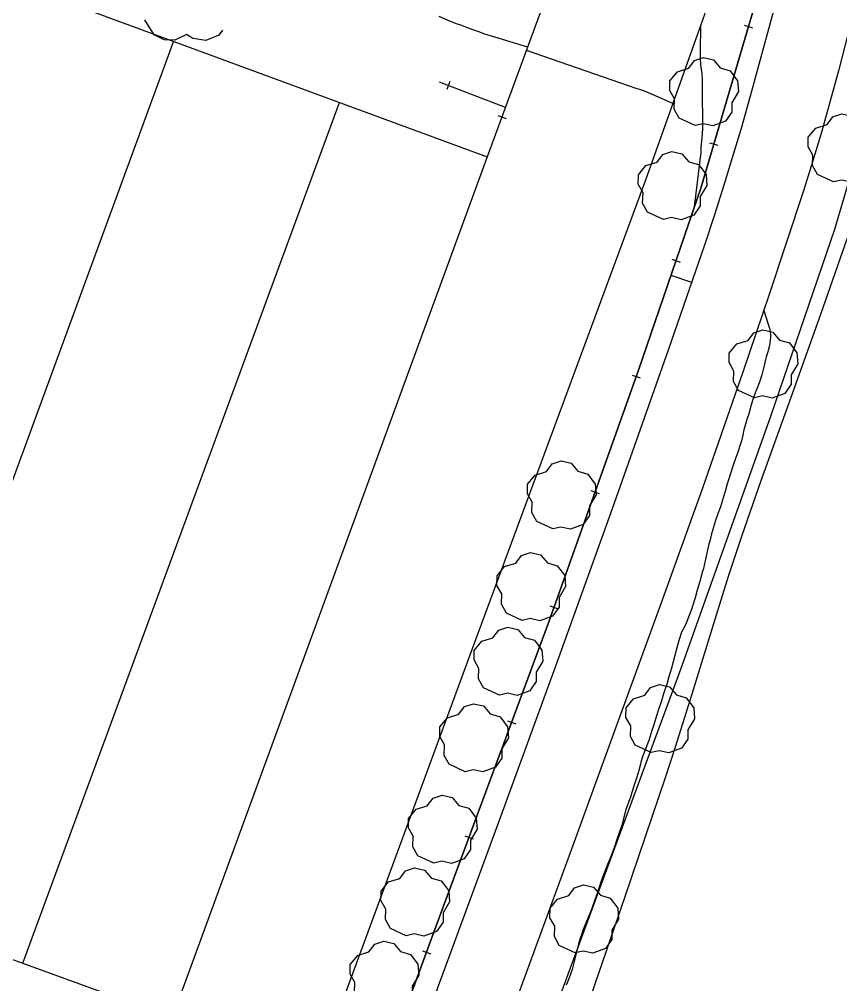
# Model space of a CAD drawing. Extents: x 483350 to 484165, y 4631134 to 4631561.
# Drawn here: x 483857.8 to 483904.7, y 4631284.9 to 4631340 of the extents above; entities that cross this region are included whole.
import ezdxf

# ---------------------------------------------------------------- set-up
doc = ezdxf.new("R2010")
doc.units = 0
doc.header["$MEASUREMENT"] = 0
for name, color, linetype, plot in [('1000_corbes', 35, 'Continuous', False), ('1000_corbes mestres', 37, 'Continuous', False), ('_arees', 31, 'Continuous', False)]:
    doc.layers.add(name, color=color, linetype=linetype, plot=plot)
doc.layers.add('_POUM POLIGON', color=5, linetype='Continuous', lineweight=30)
for name, color, linetype in [('camins', 252, 'Continuous'), ('edificació', 252, 'Continuous'), ('illes', 252, 'Continuous'), ('parcel.les', 252, 'Continuous'), ('voreres', 252, 'Continuous')]:
    doc.layers.add(name, color=color, linetype=linetype)
doc.layers.add('vegetació_ boscos', color=7, linetype='Continuous', true_color=0x8bb078)
doc.layers.add('vegetació_arbres', color=7, linetype='Continuous', true_color=0x8bb078)

msp = doc.modelspace()

# ---------------------------------------------------------------- linework, layer by layer
at = {"layer": '1000_corbes', "flags": 128}
for points in [[(483886.873, 4631338.427), (483884.367, 4631339.194), (483884.131, 4631339.272), (483883.745, 4631339.414), (483883.045, 4631339.671), (483882.804, 4631339.759), (483882.47, 4631339.887), (483881.815, 4631340.179)], [(483886.873, 4631338.427), (483884.367, 4631339.194), (483884.131, 4631339.272), (483883.745, 4631339.414), (483883.045, 4631339.671), (483882.804, 4631339.759), (483882.47, 4631339.887), (483881.815, 4631340.179)], [(483895.162, 4631335.202), (483894.039, 4631335.693), (483893.631, 4631335.871), (483893.335, 4631335.984), (483893.058, 4631336.065), (483892.633, 4631336.205), (483886.803, 4631338.238)], [(483895.162, 4631335.202), (483894.039, 4631335.693), (483893.631, 4631335.871), (483893.335, 4631335.984), (483893.058, 4631336.065), (483892.633, 4631336.205), (483886.803, 4631338.238)]]:
    msp.add_lwpolyline(points, dxfattribs=at)
at = {"layer": '1000_corbes mestres', "flags": 128}
for points in [[(483896.39, 4631329.301), (483896.765, 4631332.282), (483896.77, 4631332.369), (483896.783, 4631332.709), (483896.811, 4631333.053), (483896.852, 4631333.473), (483896.867, 4631333.788), (483896.871, 4631333.871), (483896.874, 4631334.256), (483896.866, 4631334.863), (483896.862, 4631335.05), (483896.863, 4631335.533), (483896.861, 4631336.14), (483896.861, 4631336.227), (483896.855, 4631336.537), (483896.828, 4631336.913), (483896.784, 4631337.289), (483896.765, 4631337.438), (483896.735, 4631337.805), (483896.735, 4631338.143), (483896.762, 4631339.695)], [(483896.39, 4631329.301), (483896.765, 4631332.282), (483896.77, 4631332.369), (483896.783, 4631332.709), (483896.811, 4631333.053), (483896.852, 4631333.473), (483896.867, 4631333.788), (483896.871, 4631333.871), (483896.874, 4631334.256), (483896.866, 4631334.863), (483896.862, 4631335.05), (483896.863, 4631335.533), (483896.861, 4631336.14), (483896.861, 4631336.227), (483896.855, 4631336.537), (483896.828, 4631336.913), (483896.784, 4631337.289), (483896.765, 4631337.438), (483896.735, 4631337.805), (483896.735, 4631338.143), (483896.762, 4631339.695)], [(483895.051, 4631325.392), (483896.234, 4631324.999)], [(483895.051, 4631325.392), (483896.234, 4631324.999)], [(483900.352, 4631323.387), (483900.698, 4631322.291), (483900.734, 4631321.987), (483900.731, 4631321.834), (483900.682, 4631321.388), (483900.583, 4631321.028), (483900.491, 4631320.728), (483900.453, 4631320.572), (483900.379, 4631320.242), (483900.236, 4631319.709), (483900.119, 4631319.341), (483899.915, 4631318.809), (483899.749, 4631318.355), (483899.642, 4631317.983), (483899.496, 4631317.48), (483899.39, 4631317.158), (483899.269, 4631316.761), (483899.218, 4631316.562), (483899.148, 4631316.251), (483899.074, 4631315.935), (483898.833, 4631315.181), (483898.765, 4631314.979), (483898.595, 4631314.483), (483898.349, 4631313.773), (483898.262, 4631313.47), (483898.143, 4631313.049), (483898.051, 4631312.728), (483897.878, 4631312.165), (483897.751, 4631311.817), (483897.597, 4631311.377), (483897.377, 4631310.622), (483897.285, 4631310.277), (483897.222, 4631310.041), (483897.082, 4631309.451), (483896.902, 4631308.633), (483896.84, 4631308.412), (483896.694, 4631307.908), (483896.549, 4631307.407), (483896.427, 4631306.975), (483896.394, 4631306.862), (483896.22, 4631306.303), (483895.915, 4631305.52), (483895.822, 4631305.318), (483895.652, 4631305), (483895.529, 4631304.589), (483895.394, 4631304.119), (483895.188, 4631303.319), (483895.075, 4631302.942), (483894.94, 4631302.455), (483894.828, 4631302.091), (483894.636, 4631301.483), (483894.532, 4631301.143), (483894.495, 4631301.034), (483894.306, 4631300.48), (483894.029, 4631299.602), (483893.968, 4631299.382), (483893.796, 4631298.826), (483893.442, 4631297.937), (483893.338, 4631297.582), (483893.304, 4631297.464), (483893.21, 4631297.096), (483893.098, 4631296.715), (483892.936, 4631296.215), (483892.821, 4631295.845), (483892.735, 4631295.586), (483892.485, 4631294.877), (483892.239, 4631293.977), (483892.12, 4631293.599), (483891.946, 4631293.104), (483891.828, 4631292.748), (483891.603, 4631292.125), (483891.425, 4631291.727), (483891.23, 4631291.239), (483891.112, 4631290.898), (483890.955, 4631290.434), (483890.831, 4631290.069), (483890.705, 4631289.709), (483890.531, 4631289.222), (483890.379, 4631288.835), (483890.047, 4631288.027), (483889.957, 4631287.772), (483889.836, 4631287.389), (483889.695, 4631286.877), (483889.513, 4631286.116), (483889.404, 4631285.732), (483889.214, 4631285.201), (483889.069, 4631284.833)], [(483900.352, 4631323.387), (483900.698, 4631322.291), (483900.734, 4631321.987), (483900.731, 4631321.834), (483900.682, 4631321.388), (483900.583, 4631321.028), (483900.491, 4631320.728), (483900.453, 4631320.572), (483900.379, 4631320.242), (483900.236, 4631319.709), (483900.119, 4631319.341), (483899.915, 4631318.809), (483899.749, 4631318.355), (483899.642, 4631317.983), (483899.496, 4631317.48), (483899.39, 4631317.158), (483899.269, 4631316.761), (483899.218, 4631316.562), (483899.148, 4631316.251), (483899.074, 4631315.935), (483898.833, 4631315.181), (483898.765, 4631314.979), (483898.595, 4631314.483), (483898.349, 4631313.773), (483898.262, 4631313.47), (483898.143, 4631313.049), (483898.051, 4631312.728), (483897.878, 4631312.165), (483897.751, 4631311.817), (483897.597, 4631311.377), (483897.377, 4631310.622), (483897.285, 4631310.277), (483897.222, 4631310.041), (483897.082, 4631309.451), (483896.902, 4631308.633), (483896.84, 4631308.412), (483896.694, 4631307.908), (483896.549, 4631307.407), (483896.427, 4631306.975), (483896.394, 4631306.862), (483896.22, 4631306.303), (483895.915, 4631305.52), (483895.822, 4631305.318), (483895.652, 4631305), (483895.529, 4631304.589), (483895.394, 4631304.119), (483895.188, 4631303.319), (483895.075, 4631302.942), (483894.94, 4631302.455), (483894.828, 4631302.091), (483894.636, 4631301.483), (483894.532, 4631301.143), (483894.495, 4631301.034), (483894.306, 4631300.48), (483894.029, 4631299.602), (483893.968, 4631299.382), (483893.796, 4631298.826), (483893.442, 4631297.937), (483893.338, 4631297.582), (483893.304, 4631297.464), (483893.21, 4631297.096), (483893.098, 4631296.715), (483892.936, 4631296.215), (483892.821, 4631295.845), (483892.735, 4631295.586), (483892.485, 4631294.877), (483892.239, 4631293.977), (483892.12, 4631293.599), (483891.946, 4631293.104), (483891.828, 4631292.748), (483891.603, 4631292.125), (483891.425, 4631291.727), (483891.23, 4631291.239), (483891.112, 4631290.898), (483890.955, 4631290.434), (483890.831, 4631290.069), (483890.705, 4631289.709), (483890.531, 4631289.222), (483890.379, 4631288.835), (483890.047, 4631288.027), (483889.957, 4631287.772), (483889.836, 4631287.389), (483889.695, 4631286.877), (483889.513, 4631286.116), (483889.404, 4631285.732), (483889.214, 4631285.201), (483889.069, 4631284.833)]]:
    msp.add_lwpolyline(points, dxfattribs=at)
at = {"layer": '_arees'}
msp.add_lwpolyline([(483915.658, 4631349.384, 0.69425), (483910.072, 4631348.755), (483907.632, 4631338.992), (483904.401, 4631328.001), (483900.746, 4631317.33), (483895.601, 4631302.873), (483889.156, 4631285.455), (483884.569, 4631273.002), (483883.637, 4631270.478), (483905.909, 4631271.528), (483932.439, 4631272.779), (483953.983, 4631273.794)], format="xyb", close=True, dxfattribs=at)
at = {"layer": '_POUM POLIGON', "linetype": 'Continuous'}
for points in [[(483884.973, 4631408.967), (483901.241, 4631373.773), (483901.872, 4631372.409), (483904.345, 4631358.834), (483899.91, 4631341.091), (483896.775, 4631330.426), (483893.193, 4631319.967), (483888.081, 4631305.602), (483881.651, 4631288.226), (483877.062, 4631275.767), (483871.51, 4631260.727), (483867.313, 4631249.22)], [(483910.072, 4631348.755), (483907.632, 4631338.992), (483904.401, 4631328.001), (483900.746, 4631317.33), (483895.601, 4631302.873), (483889.156, 4631285.455), (483884.569, 4631273.002), (483879.02, 4631257.971), (483874.82, 4631246.455)]]:
    msp.add_lwpolyline(points, dxfattribs=at)
at = {"layer": 'camins', "flags": 128}
msp.add_lwpolyline([(483890.095, 4631283.083), (483892.445, 4631289.91), (483894.754, 4631296.752), (483895.316, 4631298.464), (483896.26, 4631301.474), (483897.645, 4631305.997), (483898.357, 4631308.253), (483899.1, 4631310.498), (483900.208, 4631313.676), (483901.915, 4631318.426), (483903.619, 4631323.178), (483905.129, 4631327.526)], dxfattribs=at)
msp.add_lwpolyline([(483890.095, 4631283.083), (483892.445, 4631289.91), (483894.754, 4631296.752), (483895.316, 4631298.464), (483896.26, 4631301.474), (483897.645, 4631305.997), (483898.357, 4631308.253), (483899.1, 4631310.498), (483900.208, 4631313.676), (483901.915, 4631318.426), (483903.619, 4631323.178), (483905.129, 4631327.526)], dxfattribs=at)
at = {"layer": 'edificació', "flags": 128}
for points in [[(483842.724, 4631336.463), (483842.982, 4631336.364), (483846.581, 4631346.16), (483884.566, 4631332.149)], [(483842.724, 4631336.463), (483842.982, 4631336.364), (483846.581, 4631346.16), (483884.566, 4631332.149)], [(483866.647, 4631338.758), (483848.583, 4631289.528)], [(483866.647, 4631338.758), (483848.583, 4631289.528)], [(483858.033, 4631286.093), (483876.132, 4631335.26)], [(483858.033, 4631286.093), (483876.132, 4631335.26)], [(483884.566, 4631332.149), (483866.573, 4631282.989), (483866.975, 4631282.843), (483862.661, 4631271.239), (483857.311, 4631273.274), (483858.481, 4631276.691), (483842.602, 4631282.684)], [(483884.566, 4631332.149), (483866.573, 4631282.989), (483866.975, 4631282.843), (483862.661, 4631271.239), (483857.311, 4631273.274), (483858.481, 4631276.691), (483842.602, 4631282.684)], [(483842.623, 4631291.695), (483866.573, 4631282.989)], [(483842.623, 4631291.695), (483866.573, 4631282.989)]]:
    msp.add_lwpolyline(points, dxfattribs=at)
at = {"layer": 'illes', "flags": 128}
msp.add_lwpolyline([(483842.568, 4631267.58), (483863.379, 4631252.139), (483867.313, 4631249.22), (483871.51, 4631260.727), (483877.062, 4631275.767), (483881.651, 4631288.226), (483888.081, 4631305.602), (483893.193, 4631319.967), (483896.775, 4631330.426), (483899.91, 4631341.091), (483903.777, 4631356.563), (483904.354, 4631358.782), (483901.872, 4631372.409), (483884.973, 4631408.967), (483881.889, 4631409.406), (483866.665, 4631391.414), (483864.861, 4631389.282), (483842.787, 4631364.125)], dxfattribs=at)
msp.add_lwpolyline([(483842.568, 4631267.58), (483863.379, 4631252.139), (483867.313, 4631249.22), (483871.51, 4631260.727), (483877.062, 4631275.767), (483881.651, 4631288.226), (483888.081, 4631305.602), (483893.193, 4631319.967), (483896.775, 4631330.426), (483899.91, 4631341.091), (483903.777, 4631356.563), (483904.354, 4631358.782), (483901.872, 4631372.409), (483884.973, 4631408.967), (483881.889, 4631409.406), (483866.665, 4631391.414), (483864.861, 4631389.282), (483842.787, 4631364.125)], dxfattribs=at)
at = {"layer": 'parcel.les', "flags": 128}
for points in [[(483893.853, 4631357.425), (483884.566, 4631332.149)], [(483893.853, 4631357.425), (483884.566, 4631332.149)], [(483903.777, 4631356.563), (483899.91, 4631341.091), (483896.775, 4631330.426), (483893.193, 4631319.967), (483888.081, 4631305.602), (483881.651, 4631288.226), (483877.062, 4631275.767), (483871.51, 4631260.727), (483867.313, 4631249.22), (483863.379, 4631252.139)], [(483903.777, 4631356.563), (483899.91, 4631341.091), (483896.775, 4631330.426), (483893.193, 4631319.967), (483888.081, 4631305.602), (483881.651, 4631288.226), (483877.062, 4631275.767), (483871.51, 4631260.727), (483867.313, 4631249.22), (483863.379, 4631252.139)], [(483866.512, 4631257.407), (483874.013, 4631277.703), (483883.726, 4631304.08), (483893.611, 4631330.846), (483902.028, 4631354.486)], [(483866.512, 4631257.407), (483874.013, 4631277.703), (483883.726, 4631304.08), (483893.611, 4631330.846), (483902.028, 4631354.486)], [(483899.232, 4631339.672), (483899.712, 4631339.531)], [(483899.232, 4631339.672), (483899.712, 4631339.531)], [(483885.608, 4631334.986), (483881.834, 4631336.429)], [(483885.608, 4631334.986), (483881.834, 4631336.429)], [(483882.428, 4631336.469), (483882.25, 4631336.002)], [(483882.428, 4631336.469), (483882.25, 4631336.002)], [(483885.169, 4631334.514), (483885.638, 4631334.342)], [(483885.169, 4631334.514), (483885.638, 4631334.342)], [(483897.258, 4631332.957), (483897.738, 4631332.816)], [(483897.258, 4631332.957), (483897.738, 4631332.816)], [(483895.101, 4631326.31), (483895.574, 4631326.148)], [(483895.101, 4631326.31), (483895.574, 4631326.148)], [(483892.83, 4631319.692), (483893.301, 4631319.525)], [(483892.83, 4631319.692), (483893.301, 4631319.525)], [(483890.483, 4631313.098), (483890.954, 4631312.93)], [(483890.483, 4631313.098), (483890.954, 4631312.93)], [(483888.136, 4631306.503), (483888.607, 4631306.335)], [(483888.136, 4631306.503), (483888.607, 4631306.335)], [(483885.718, 4631299.937), (483886.187, 4631299.763)], [(483885.718, 4631299.937), (483886.187, 4631299.763)], [(483883.289, 4631293.372), (483883.758, 4631293.199)], [(483883.289, 4631293.372), (483883.758, 4631293.199)], [(483880.862, 4631286.806), (483881.331, 4631286.633)], [(483880.862, 4631286.806), (483881.331, 4631286.633)]]:
    msp.add_lwpolyline(points, dxfattribs=at)
at = {"layer": 'vegetació_ boscos', "flags": 128}
msp.add_lwpolyline([(483869.447, 4631339.396), (483869.231, 4631339.11), (483868.5, 4631338.804), (483867.749, 4631338.925), (483867.393, 4631339.155), (483866.723, 4631338.829), (483866.112, 4631338.846), (483865.549, 4631339.125), (483865.005, 4631339.991)], dxfattribs=at)
msp.add_lwpolyline([(483869.447, 4631339.396), (483869.231, 4631339.11), (483868.5, 4631338.804), (483867.749, 4631338.925), (483867.393, 4631339.155), (483866.723, 4631338.829), (483866.112, 4631338.846), (483865.549, 4631339.125), (483865.005, 4631339.991)], dxfattribs=at)
at = {"layer": 'vegetació_arbres', "flags": 128}
for points in [[(483896.43, 4631333.942), (483895.522, 4631334.366), (483895.24, 4631334.874), (483895.262, 4631335.472), (483894.986, 4631335.952), (483894.994, 4631336.5), (483895.426, 4631337.022), (483896.066, 4631337.22), (483896.394, 4631337.66), (483896.91, 4631337.826), (483897.478, 4631337.696), (483897.87, 4631337.242), (483898.432, 4631337.076), (483898.858, 4631336.508), (483898.906, 4631335.882), (483898.53, 4631335.252), (483898.53, 4631334.716), (483898.166, 4631334.196), (483897.442, 4631333.928), (483896.888, 4631334.052), (483896.43, 4631333.942)], [(483896.43, 4631333.942), (483895.522, 4631334.366), (483895.24, 4631334.874), (483895.262, 4631335.472), (483894.986, 4631335.952), (483894.994, 4631336.5), (483895.426, 4631337.022), (483896.066, 4631337.22), (483896.394, 4631337.66), (483896.91, 4631337.826), (483897.478, 4631337.696), (483897.87, 4631337.242), (483898.432, 4631337.076), (483898.858, 4631336.508), (483898.906, 4631335.882), (483898.53, 4631335.252), (483898.53, 4631334.716), (483898.166, 4631334.196), (483897.442, 4631333.928), (483896.888, 4631334.052), (483896.43, 4631333.942)], [(483904.331, 4631330.725), (483903.423, 4631331.149), (483903.141, 4631331.657), (483903.163, 4631332.255), (483902.887, 4631332.735), (483902.895, 4631333.283), (483903.327, 4631333.805), (483903.967, 4631334.003), (483904.295, 4631334.443), (483904.811, 4631334.609), (483905.379, 4631334.479), (483905.771, 4631334.025), (483906.333, 4631333.859), (483906.759, 4631333.291), (483906.807, 4631332.665), (483906.431, 4631332.035), (483906.431, 4631331.499), (483906.067, 4631330.979), (483905.343, 4631330.711), (483904.789, 4631330.835), (483904.331, 4631330.725)], [(483904.331, 4631330.725), (483903.423, 4631331.149), (483903.141, 4631331.657), (483903.163, 4631332.255), (483902.887, 4631332.735), (483902.895, 4631333.283), (483903.327, 4631333.805), (483903.967, 4631334.003), (483904.295, 4631334.443), (483904.811, 4631334.609), (483905.379, 4631334.479), (483905.771, 4631334.025), (483906.333, 4631333.859), (483906.759, 4631333.291), (483906.807, 4631332.665), (483906.431, 4631332.035), (483906.431, 4631331.499), (483906.067, 4631330.979), (483905.343, 4631330.711), (483904.789, 4631330.835), (483904.331, 4631330.725)], [(483894.627, 4631328.579), (483893.719, 4631329.003), (483893.437, 4631329.511), (483893.459, 4631330.109), (483893.183, 4631330.589), (483893.191, 4631331.137), (483893.623, 4631331.659), (483894.263, 4631331.857), (483894.591, 4631332.297), (483895.107, 4631332.463), (483895.675, 4631332.333), (483896.067, 4631331.879), (483896.629, 4631331.713), (483897.055, 4631331.145), (483897.103, 4631330.519), (483896.727, 4631329.889), (483896.727, 4631329.353), (483896.363, 4631328.833), (483895.639, 4631328.565), (483895.085, 4631328.689), (483894.627, 4631328.579)], [(483894.627, 4631328.579), (483893.719, 4631329.003), (483893.437, 4631329.511), (483893.459, 4631330.109), (483893.183, 4631330.589), (483893.191, 4631331.137), (483893.623, 4631331.659), (483894.263, 4631331.857), (483894.591, 4631332.297), (483895.107, 4631332.463), (483895.675, 4631332.333), (483896.067, 4631331.879), (483896.629, 4631331.713), (483897.055, 4631331.145), (483897.103, 4631330.519), (483896.727, 4631329.889), (483896.727, 4631329.353), (483896.363, 4631328.833), (483895.639, 4631328.565), (483895.085, 4631328.689), (483894.627, 4631328.579)], [(483899.817, 4631318.394), (483898.909, 4631318.818), (483898.627, 4631319.326), (483898.649, 4631319.924), (483898.373, 4631320.404), (483898.381, 4631320.952), (483898.813, 4631321.474), (483899.453, 4631321.672), (483899.781, 4631322.112), (483900.297, 4631322.278), (483900.865, 4631322.148), (483901.257, 4631321.694), (483901.819, 4631321.528), (483902.245, 4631320.96), (483902.293, 4631320.334), (483901.917, 4631319.704), (483901.917, 4631319.168), (483901.553, 4631318.648), (483900.829, 4631318.38), (483900.275, 4631318.504), (483899.817, 4631318.394)], [(483899.817, 4631318.394), (483898.909, 4631318.818), (483898.627, 4631319.326), (483898.649, 4631319.924), (483898.373, 4631320.404), (483898.381, 4631320.952), (483898.813, 4631321.474), (483899.453, 4631321.672), (483899.781, 4631322.112), (483900.297, 4631322.278), (483900.865, 4631322.148), (483901.257, 4631321.694), (483901.819, 4631321.528), (483902.245, 4631320.96), (483902.293, 4631320.334), (483901.917, 4631319.704), (483901.917, 4631319.168), (483901.553, 4631318.648), (483900.829, 4631318.38), (483900.275, 4631318.504), (483899.817, 4631318.394)], [(483888.303, 4631310.903), (483887.395, 4631311.327), (483887.113, 4631311.835), (483887.135, 4631312.433), (483886.859, 4631312.913), (483886.867, 4631313.461), (483887.299, 4631313.983), (483887.939, 4631314.181), (483888.267, 4631314.621), (483888.783, 4631314.787), (483889.351, 4631314.657), (483889.743, 4631314.203), (483890.305, 4631314.037), (483890.731, 4631313.469), (483890.779, 4631312.843), (483890.403, 4631312.213), (483890.403, 4631311.677), (483890.039, 4631311.157), (483889.315, 4631310.889), (483888.761, 4631311.013), (483888.303, 4631310.903)], [(483888.303, 4631310.903), (483887.395, 4631311.327), (483887.113, 4631311.835), (483887.135, 4631312.433), (483886.859, 4631312.913), (483886.867, 4631313.461), (483887.299, 4631313.983), (483887.939, 4631314.181), (483888.267, 4631314.621), (483888.783, 4631314.787), (483889.351, 4631314.657), (483889.743, 4631314.203), (483890.305, 4631314.037), (483890.731, 4631313.469), (483890.779, 4631312.843), (483890.403, 4631312.213), (483890.403, 4631311.677), (483890.039, 4631311.157), (483889.315, 4631310.889), (483888.761, 4631311.013), (483888.303, 4631310.903)], [(483886.56, 4631305.668), (483885.652, 4631306.092), (483885.37, 4631306.6), (483885.392, 4631307.198), (483885.116, 4631307.678), (483885.124, 4631308.226), (483885.556, 4631308.748), (483886.196, 4631308.946), (483886.524, 4631309.386), (483887.04, 4631309.552), (483887.608, 4631309.422), (483888, 4631308.968), (483888.562, 4631308.802), (483888.988, 4631308.234), (483889.036, 4631307.608), (483888.66, 4631306.978), (483888.66, 4631306.442), (483888.296, 4631305.922), (483887.572, 4631305.654), (483887.018, 4631305.778), (483886.56, 4631305.668)], [(483886.56, 4631305.668), (483885.652, 4631306.092), (483885.37, 4631306.6), (483885.392, 4631307.198), (483885.116, 4631307.678), (483885.124, 4631308.226), (483885.556, 4631308.748), (483886.196, 4631308.946), (483886.524, 4631309.386), (483887.04, 4631309.552), (483887.608, 4631309.422), (483888, 4631308.968), (483888.562, 4631308.802), (483888.988, 4631308.234), (483889.036, 4631307.608), (483888.66, 4631306.978), (483888.66, 4631306.442), (483888.296, 4631305.922), (483887.572, 4631305.654), (483887.018, 4631305.778), (483886.56, 4631305.668)], [(483885.254, 4631301.408), (483884.346, 4631301.832), (483884.064, 4631302.34), (483884.086, 4631302.938), (483883.81, 4631303.418), (483883.818, 4631303.966), (483884.25, 4631304.488), (483884.89, 4631304.686), (483885.218, 4631305.126), (483885.734, 4631305.292), (483886.302, 4631305.162), (483886.694, 4631304.708), (483887.256, 4631304.542), (483887.682, 4631303.974), (483887.73, 4631303.348), (483887.354, 4631302.718), (483887.354, 4631302.182), (483886.99, 4631301.662), (483886.266, 4631301.394), (483885.712, 4631301.518), (483885.254, 4631301.408)], [(483885.254, 4631301.408), (483884.346, 4631301.832), (483884.064, 4631302.34), (483884.086, 4631302.938), (483883.81, 4631303.418), (483883.818, 4631303.966), (483884.25, 4631304.488), (483884.89, 4631304.686), (483885.218, 4631305.126), (483885.734, 4631305.292), (483886.302, 4631305.162), (483886.694, 4631304.708), (483887.256, 4631304.542), (483887.682, 4631303.974), (483887.73, 4631303.348), (483887.354, 4631302.718), (483887.354, 4631302.182), (483886.99, 4631301.662), (483886.266, 4631301.394), (483885.712, 4631301.518), (483885.254, 4631301.408)], [(483893.923, 4631298.123), (483893.015, 4631298.547), (483892.733, 4631299.055), (483892.755, 4631299.653), (483892.479, 4631300.133), (483892.487, 4631300.681), (483892.919, 4631301.203), (483893.559, 4631301.401), (483893.887, 4631301.841), (483894.403, 4631302.007), (483894.971, 4631301.877), (483895.363, 4631301.423), (483895.925, 4631301.257), (483896.351, 4631300.689), (483896.399, 4631300.063), (483896.023, 4631299.433), (483896.023, 4631298.897), (483895.659, 4631298.377), (483894.935, 4631298.109), (483894.381, 4631298.233), (483893.923, 4631298.123)], [(483893.923, 4631298.123), (483893.015, 4631298.547), (483892.733, 4631299.055), (483892.755, 4631299.653), (483892.479, 4631300.133), (483892.487, 4631300.681), (483892.919, 4631301.203), (483893.559, 4631301.401), (483893.887, 4631301.841), (483894.403, 4631302.007), (483894.971, 4631301.877), (483895.363, 4631301.423), (483895.925, 4631301.257), (483896.351, 4631300.689), (483896.399, 4631300.063), (483896.023, 4631299.433), (483896.023, 4631298.897), (483895.659, 4631298.377), (483894.935, 4631298.109), (483894.381, 4631298.233), (483893.923, 4631298.123)], [(483883.297, 4631297.034), (483882.389, 4631297.458), (483882.107, 4631297.966), (483882.129, 4631298.564), (483881.853, 4631299.044), (483881.861, 4631299.592), (483882.293, 4631300.114), (483882.933, 4631300.312), (483883.261, 4631300.752), (483883.777, 4631300.918), (483884.345, 4631300.788), (483884.737, 4631300.334), (483885.299, 4631300.168), (483885.725, 4631299.6), (483885.773, 4631298.974), (483885.397, 4631298.344), (483885.397, 4631297.808), (483885.033, 4631297.288), (483884.309, 4631297.02), (483883.755, 4631297.144), (483883.297, 4631297.034)], [(483883.297, 4631297.034), (483882.389, 4631297.458), (483882.107, 4631297.966), (483882.129, 4631298.564), (483881.853, 4631299.044), (483881.861, 4631299.592), (483882.293, 4631300.114), (483882.933, 4631300.312), (483883.261, 4631300.752), (483883.777, 4631300.918), (483884.345, 4631300.788), (483884.737, 4631300.334), (483885.299, 4631300.168), (483885.725, 4631299.6), (483885.773, 4631298.974), (483885.397, 4631298.344), (483885.397, 4631297.808), (483885.033, 4631297.288), (483884.309, 4631297.02), (483883.755, 4631297.144), (483883.297, 4631297.034)], [(483881.503, 4631291.813), (483880.595, 4631292.237), (483880.313, 4631292.745), (483880.335, 4631293.343), (483880.059, 4631293.823), (483880.067, 4631294.371), (483880.499, 4631294.893), (483881.139, 4631295.091), (483881.467, 4631295.531), (483881.983, 4631295.697), (483882.551, 4631295.567), (483882.943, 4631295.113), (483883.505, 4631294.947), (483883.931, 4631294.379), (483883.979, 4631293.753), (483883.603, 4631293.123), (483883.603, 4631292.587), (483883.239, 4631292.067), (483882.515, 4631291.799), (483881.961, 4631291.923), (483881.503, 4631291.813)], [(483881.503, 4631291.813), (483880.595, 4631292.237), (483880.313, 4631292.745), (483880.335, 4631293.343), (483880.059, 4631293.823), (483880.067, 4631294.371), (483880.499, 4631294.893), (483881.139, 4631295.091), (483881.467, 4631295.531), (483881.983, 4631295.697), (483882.551, 4631295.567), (483882.943, 4631295.113), (483883.505, 4631294.947), (483883.931, 4631294.379), (483883.979, 4631293.753), (483883.603, 4631293.123), (483883.603, 4631292.587), (483883.239, 4631292.067), (483882.515, 4631291.799), (483881.961, 4631291.923), (483881.503, 4631291.813)], [(483879.936, 4631287.658), (483879.028, 4631288.082), (483878.746, 4631288.59), (483878.768, 4631289.188), (483878.492, 4631289.668), (483878.5, 4631290.216), (483878.932, 4631290.738), (483879.572, 4631290.936), (483879.9, 4631291.376), (483880.416, 4631291.542), (483880.984, 4631291.412), (483881.376, 4631290.958), (483881.938, 4631290.792), (483882.364, 4631290.224), (483882.412, 4631289.598), (483882.036, 4631288.968), (483882.036, 4631288.432), (483881.672, 4631287.912), (483880.948, 4631287.644), (483880.394, 4631287.768), (483879.936, 4631287.658)], [(483879.936, 4631287.658), (483879.028, 4631288.082), (483878.746, 4631288.59), (483878.768, 4631289.188), (483878.492, 4631289.668), (483878.5, 4631290.216), (483878.932, 4631290.738), (483879.572, 4631290.936), (483879.9, 4631291.376), (483880.416, 4631291.542), (483880.984, 4631291.412), (483881.376, 4631290.958), (483881.938, 4631290.792), (483882.364, 4631290.224), (483882.412, 4631289.598), (483882.036, 4631288.968), (483882.036, 4631288.432), (483881.672, 4631287.912), (483880.948, 4631287.644), (483880.394, 4631287.768), (483879.936, 4631287.658)], [(483889.583, 4631286.68), (483888.675, 4631287.104), (483888.393, 4631287.612), (483888.415, 4631288.21), (483888.139, 4631288.69), (483888.147, 4631289.238), (483888.579, 4631289.76), (483889.219, 4631289.958), (483889.547, 4631290.398), (483890.063, 4631290.564), (483890.631, 4631290.434), (483891.023, 4631289.98), (483891.585, 4631289.814), (483892.011, 4631289.246), (483892.059, 4631288.62), (483891.683, 4631287.99), (483891.683, 4631287.454), (483891.319, 4631286.934), (483890.595, 4631286.666), (483890.041, 4631286.79), (483889.583, 4631286.68)], [(483889.583, 4631286.68), (483888.675, 4631287.104), (483888.393, 4631287.612), (483888.415, 4631288.21), (483888.139, 4631288.69), (483888.147, 4631289.238), (483888.579, 4631289.76), (483889.219, 4631289.958), (483889.547, 4631290.398), (483890.063, 4631290.564), (483890.631, 4631290.434), (483891.023, 4631289.98), (483891.585, 4631289.814), (483892.011, 4631289.246), (483892.059, 4631288.62), (483891.683, 4631287.99), (483891.683, 4631287.454), (483891.319, 4631286.934), (483890.595, 4631286.666), (483890.041, 4631286.79), (483889.583, 4631286.68)], [(483878.173, 4631283.465), (483877.265, 4631283.889), (483876.983, 4631284.397), (483877.005, 4631284.995), (483876.729, 4631285.475), (483876.737, 4631286.023), (483877.169, 4631286.545), (483877.809, 4631286.743), (483878.137, 4631287.183), (483878.653, 4631287.349), (483879.221, 4631287.219), (483879.613, 4631286.765), (483880.175, 4631286.599), (483880.601, 4631286.031), (483880.649, 4631285.405), (483880.273, 4631284.775), (483880.273, 4631284.239), (483879.909, 4631283.719), (483879.185, 4631283.451), (483878.631, 4631283.575), (483878.173, 4631283.465)], [(483878.173, 4631283.465), (483877.265, 4631283.889), (483876.983, 4631284.397), (483877.005, 4631284.995), (483876.729, 4631285.475), (483876.737, 4631286.023), (483877.169, 4631286.545), (483877.809, 4631286.743), (483878.137, 4631287.183), (483878.653, 4631287.349), (483879.221, 4631287.219), (483879.613, 4631286.765), (483880.175, 4631286.599), (483880.601, 4631286.031), (483880.649, 4631285.405), (483880.273, 4631284.775), (483880.273, 4631284.239), (483879.909, 4631283.719), (483879.185, 4631283.451), (483878.631, 4631283.575), (483878.173, 4631283.465)]]:
    msp.add_lwpolyline(points, dxfattribs=at)
at = {"layer": 'voreres', "flags": 128}
for points in [[(483904.024, 4631357.511), (483904.228, 4631356.948), (483904.431, 4631356.39), (483904.526, 4631356.031), (483904.56, 4631355.71), (483904.558, 4631355.424), (483904.499, 4631354.917), (483904.329, 4631354.152), (483904.142, 4631353.401), (483903.219, 4631349.323), (483902.73, 4631347.291), (483902.202, 4631345.266), (483899.733, 4631336.177), (483899.091, 4631333.914), (483898.078, 4631330.534), (483897.543, 4631328.852), (483896.985, 4631327.177), (483894.895, 4631321.114), (483891.697, 4631312.046), (483888.432, 4631303.001), (483885.24, 4631294.249), (483882.032, 4631285.505), (483880.675, 4631281.847)], [(483904.024, 4631357.511), (483904.228, 4631356.948), (483904.431, 4631356.39), (483904.526, 4631356.031), (483904.56, 4631355.71), (483904.558, 4631355.424), (483904.499, 4631354.917), (483904.329, 4631354.152), (483904.142, 4631353.401), (483903.219, 4631349.323), (483902.73, 4631347.291), (483902.202, 4631345.266), (483899.733, 4631336.177), (483899.091, 4631333.914), (483898.078, 4631330.534), (483897.543, 4631328.852), (483896.985, 4631327.177), (483894.895, 4631321.114), (483891.697, 4631312.046), (483888.432, 4631303.001), (483885.24, 4631294.249), (483882.032, 4631285.505), (483880.675, 4631281.847)], [(483905.218, 4631339.373), (483904.615, 4631337.07), (483903.663, 4631333.631), (483903.155, 4631331.921), (483902.619, 4631330.219), (483900.661, 4631324.298), (483899.157, 4631319.867), (483896.846, 4631313.24), (483894.478, 4631306.633), (483891.888, 4631299.518), (483889.299, 4631292.402), (483886.367, 4631284.406), (483884.156, 4631278.413), (483882.508, 4631273.915), (483881.286, 4631270.538), (483879.484, 4631265.461), (483877.734, 4631260.367), (483875.31, 4631253.078), (483871.743, 4631242.124), (483870.298, 4631237.663)], [(483905.218, 4631339.373), (483904.615, 4631337.07), (483903.663, 4631333.631), (483903.155, 4631331.921), (483902.619, 4631330.219), (483900.661, 4631324.298), (483899.157, 4631319.867), (483896.846, 4631313.24), (483894.478, 4631306.633), (483891.888, 4631299.518), (483889.299, 4631292.402), (483886.367, 4631284.406), (483884.156, 4631278.413), (483882.508, 4631273.915), (483881.286, 4631270.538), (483879.484, 4631265.461), (483877.734, 4631260.367), (483875.31, 4631253.078), (483871.743, 4631242.124), (483870.298, 4631237.663)]]:
    msp.add_lwpolyline(points, dxfattribs=at)

doc.saveas('drawing.dxf')
